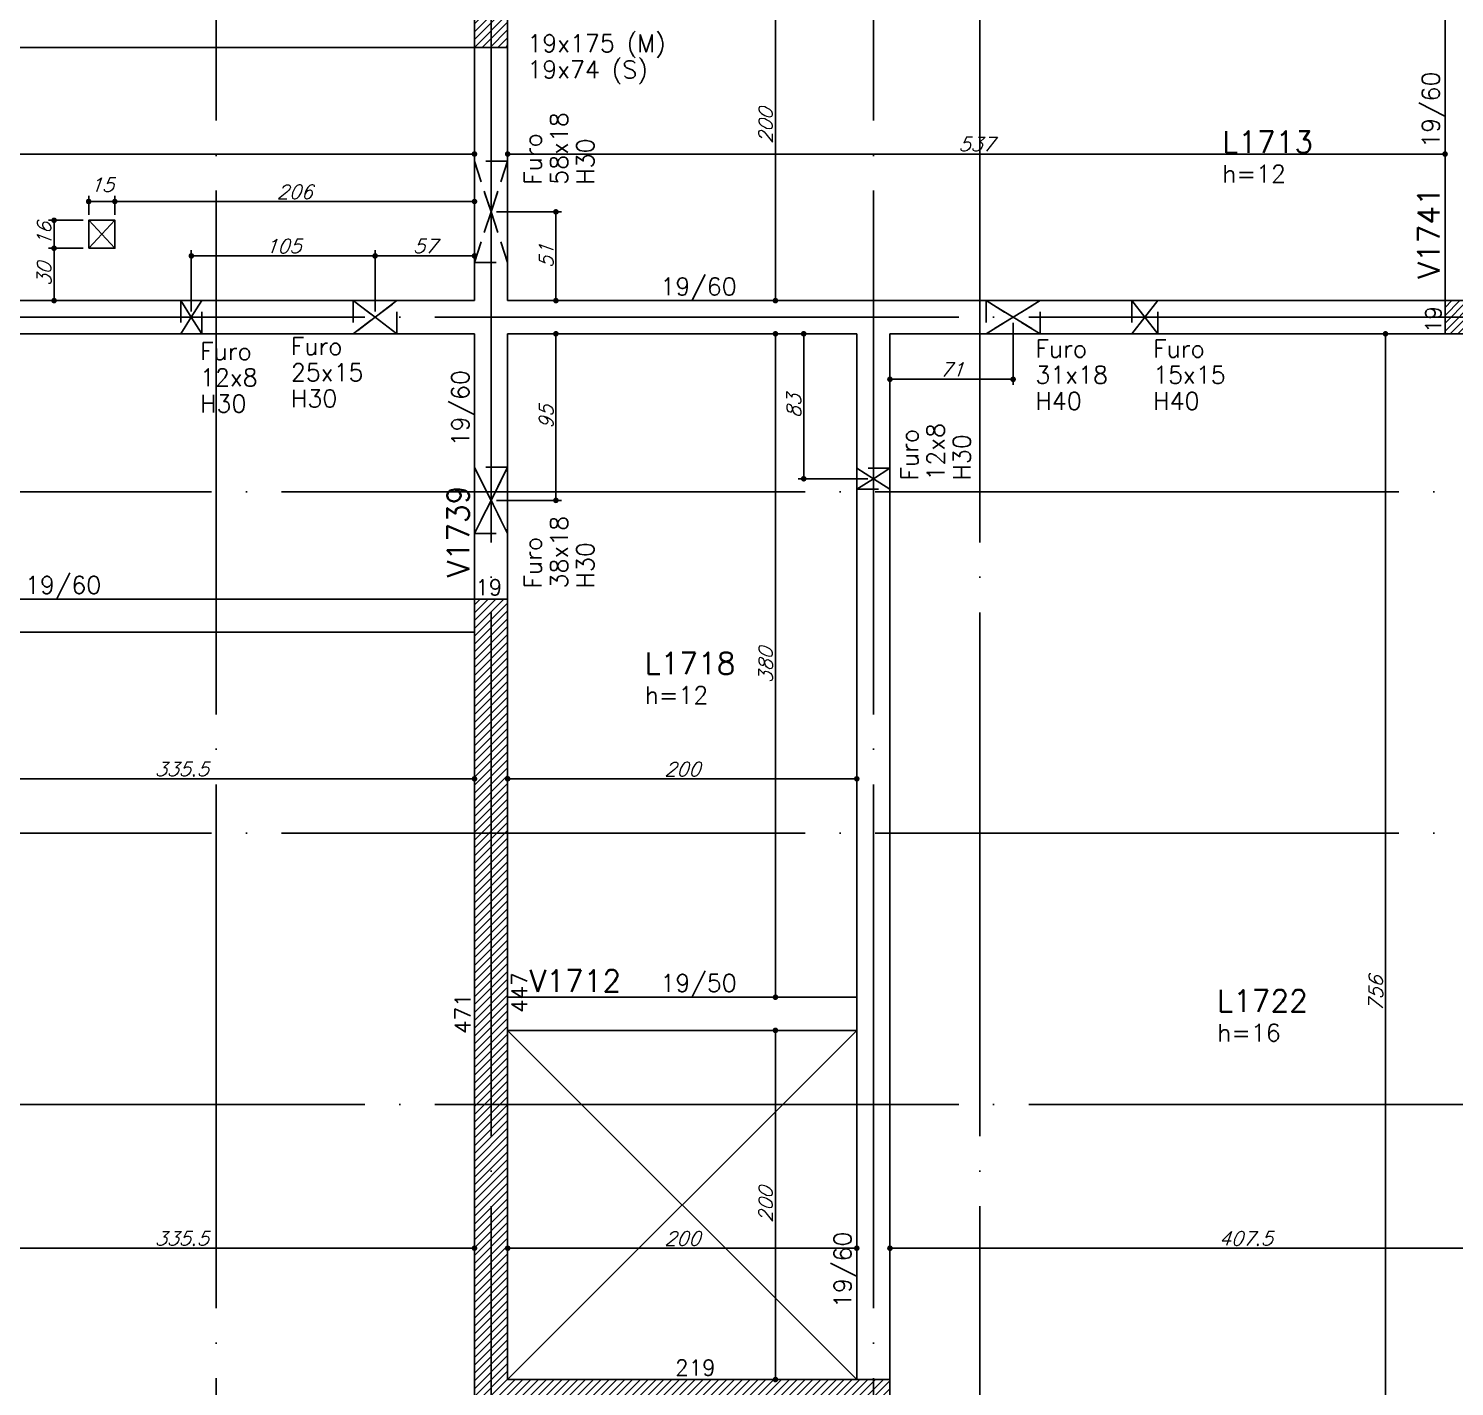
# Model space of a CAD drawing. Header units: millimetres. Extents: x -2368 to 4502, y -2283 to 2217.
# Drawn here: x 1021 to 1837, y 43 to 820 of the extents above; entities that cross this region are included whole.
import ezdxf
from ezdxf.enums import TextEntityAlignment as Align

# ---------------------------------------------------------------- set-up
doc = ezdxf.new("R2010")
doc.units = ezdxf.units.MM
doc.header["$LTSCALE"] = 50
doc.linetypes.add('EIXO', pattern=[6.8, 6, -0.4, 0, -0.4])
doc.linetypes.add('HIDDEN', pattern=[0.375, 0.25, -0.125])
for name, color, linetype in [('F-COTAS', 106, 'Continuous'), ('F-COTAS-FUROS', 50, 'Continuous'), ('F-COTAS-FUROS VIGA', 50, 'Continuous'), ('F-EIXO', 12, 'EIXO'), ('F-FURO-PAREDE', 2, 'HIDDEN'), ('F-FURO-PAREDE-TEXTOS', 2, 'Continuous'), ('F-LAJES-DIM', 2, 'Continuous'), ('F-LAJES-NOME', 4, 'Continuous'), ('F-PILARES-DIM', 172, 'Continuous'), ('F-PILARES-HACH', 174, 'Continuous'), ('F-PILARES-S', 170, 'Continuous'), ('F-PILARES-V', 170, 'Continuous'), ('F-TEXTO', 6, 'Continuous'), ('F-VIGAS', 3, 'Continuous'), ('F-VIGAS-DIM', 2, 'Continuous'), ('F-VIGAS-NOME', 4, 'Continuous'), ('F-VÃO', 1, 'Continuous')]:
    doc.layers.add(name, color=color, linetype=linetype)
doc.styles.add('CP-TEXT-INCL', font='romans.shx', dxfattribs={"oblique": 20})
doc.styles.add('MCP', font='romans.shx')
doc.styles.add('ROMANS', font='romans.shx')
doc.styles.get("Standard").update_dxf_attribs({"font": 'romans.shx'})
doc.dimstyles.new('CP-COTAS-50', dxfattribs={"dimscale": 0.64, "dimtxt": 12.5, "dimasz": 5, "dimexe": 5, "dimexo": 5, "dimgap": 2.5, "dimtad": 1, "dimdec": 1, "dimdsep": 46, "dimtxsty": 'CP-TEXT-INCL', "dimblk1": 'DOT', "dimblk2": 'DOT', "dimsah": 1, "dimcen": 9, "dimclrd": 256, "dimclre": 256, "dimclrt": 256, "dimadec": 0, "dimazin": 0, "dimtfac": 1, "dimtdec": 1, "dimtmove": 2, "dimatfit": 3, "dimldrblk": 'DOT', "dimfxl": 0, "dimtolj": 1, "dimarcsym": 0})
pattern_1 = [(45, (0, 10000), (-2.245064, 2.245064), [])]

# ---------------------------------------------------------------- blocks, each defined once
blk = doc.blocks.new('*U13')
at = {"layer": 'F-EIXO'}
blk.add_line((0, 0), (4857.5, 0), dxfattribs=at)
at = {"layer": 'F-TEXTO', "style": 'ROMANS'}
blk.add_attdef('EIXO', text='', height=17.5, dxfattribs=at).set_placement((-28.21, 0), align=Align.MIDDLE_CENTER)
blk = doc.blocks.new('*U14')
at = {"layer": 'F-EIXO'}
blk.add_line((0, 0), (4945.5, 0), dxfattribs=at)
at = {"layer": 'F-TEXTO', "style": 'ROMANS'}
blk.add_attdef('EIXO', text='', height=17.5, dxfattribs=at).set_placement((-28.21, 0), align=Align.MIDDLE_CENTER)
blk = doc.blocks.new('*U19')
at = {"layer": 'F-EIXO'}
blk.add_line((0, 0), (0, -2827.07), dxfattribs=at)
at = {"layer": 'F-TEXTO', "style": 'ROMANS'}
blk.add_attdef('EIXO', text='', height=17.5, rotation=360, dxfattribs=at).set_placement((0, 28.21), align=Align.MIDDLE_CENTER)
blk = doc.blocks.new('*U15')
at = {"layer": 'F-EIXO'}
blk.add_line((0, 0), (0, -2479.78), dxfattribs=at)
at = {"layer": 'F-TEXTO', "style": 'ROMANS'}
blk.add_attdef('EIXO', text='', height=17.5, rotation=360, dxfattribs=at).set_placement((0, 28.21), align=Align.MIDDLE_CENTER)
blk = doc.blocks.new('*U21')
at = {"layer": 'F-EIXO'}
blk.add_line((0, 0), (0, -2728.58), dxfattribs=at)
at = {"layer": 'F-TEXTO', "style": 'ROMANS'}
blk.add_attdef('EIXO', text='', height=17.5, rotation=360, dxfattribs=at).set_placement((0, 28.21), align=Align.MIDDLE_CENTER)
blk = doc.blocks.new('_DOT')
at = {"color": 0, "linetype": 'ByBlock'}
blk.add_line((-0.5, 0), (-1, 0), dxfattribs=at)
at = {"color": 0, "linetype": 'ByBlock', "const_width": 0.5}
blk.add_lwpolyline([(-0.25, 0, 1), (0.25, 0, 1)], format="xyb", close=True, dxfattribs=at)
blk = doc.blocks.new('*D40')
at = {"layer": 'DEFPOINTS', "color": 0, "transparency": 16777216}
for p in [(940.5, 121.73), (1276, 121.73), (1276, 121.73)]:
    blk.add_point(p, dxfattribs=at)
at = {"layer": 'F-COTAS', "lineweight": -2, "transparency": 16777216}
blk.add_line((943.7, 121.73), (1272.8, 121.73), dxfattribs=at)
at = {"layer": 'F-COTAS', "lineweight": -2, "transparency": 16777216, "xscale": 3.2, "yscale": 3.2, "zscale": 3.2, "rotation": 180}
blk.add_blockref('_DOT', (940.5, 121.73), dxfattribs=at)
at = {"layer": 'F-COTAS', "lineweight": -2, "transparency": 16777216, "xscale": 3.2, "yscale": 3.2, "zscale": 3.2}
blk.add_blockref('_DOT', (1276, 121.73), dxfattribs=at)
at = {"layer": 'F-COTAS', "transparency": 16777216, "insert": (1108.25, 127.33), "char_height": 8, "attachment_point": 5, "style": 'CP-TEXT-INCL'}
blk.add_mtext('\\A1;335.5', dxfattribs=at)
blk = doc.blocks.new('*D41')
at = {"layer": 'DEFPOINTS', "color": 0, "transparency": 16777216}
for p in [(1295, 121.73), (1495, 121.73), (1495, 121.73)]:
    blk.add_point(p, dxfattribs=at)
at = {"layer": 'F-COTAS', "lineweight": -2, "transparency": 16777216}
blk.add_line((1298.2, 121.73), (1491.8, 121.73), dxfattribs=at)
at = {"layer": 'F-COTAS', "lineweight": -2, "transparency": 16777216, "xscale": 3.2, "yscale": 3.2, "zscale": 3.2, "rotation": 180}
blk.add_blockref('_DOT', (1295, 121.73), dxfattribs=at)
at = {"layer": 'F-COTAS', "lineweight": -2, "transparency": 16777216, "xscale": 3.2, "yscale": 3.2, "zscale": 3.2}
blk.add_blockref('_DOT', (1495, 121.73), dxfattribs=at)
at = {"layer": 'F-COTAS', "transparency": 16777216, "insert": (1395, 127.33), "char_height": 8, "attachment_point": 5, "style": 'CP-TEXT-INCL'}
blk.add_mtext('\\A1;200', dxfattribs=at)
blk = doc.blocks.new('*D42')
at = {"layer": 'DEFPOINTS', "color": 0, "transparency": 16777216}
for p in [(1514, 121.73), (1921.5, 121.73), (1921.5, 121.73)]:
    blk.add_point(p, dxfattribs=at)
at = {"layer": 'F-COTAS', "lineweight": -2, "transparency": 16777216}
blk.add_line((1517.2, 121.73), (1918.3, 121.73), dxfattribs=at)
at = {"layer": 'F-COTAS', "lineweight": -2, "transparency": 16777216, "xscale": 3.2, "yscale": 3.2, "zscale": 3.2, "rotation": 180}
blk.add_blockref('_DOT', (1514, 121.73), dxfattribs=at)
at = {"layer": 'F-COTAS', "lineweight": -2, "transparency": 16777216, "xscale": 3.2, "yscale": 3.2, "zscale": 3.2}
blk.add_blockref('_DOT', (1921.5, 121.73), dxfattribs=at)
at = {"layer": 'F-COTAS', "transparency": 16777216, "insert": (1717.75, 127.33), "char_height": 8, "attachment_point": 5, "style": 'CP-TEXT-INCL'}
blk.add_mtext('\\A1;407.5', dxfattribs=at)
blk = doc.blocks.new('*D52')
at = {"layer": 'DEFPOINTS', "color": 0, "transparency": 16777216}
for p in [(940.5, 390.6), (1276, 390.6), (1276, 390.6)]:
    blk.add_point(p, dxfattribs=at)
at = {"layer": 'F-COTAS', "lineweight": -2, "transparency": 16777216}
blk.add_line((943.7, 390.6), (1272.8, 390.6), dxfattribs=at)
at = {"layer": 'F-COTAS', "lineweight": -2, "transparency": 16777216, "xscale": 3.2, "yscale": 3.2, "zscale": 3.2, "rotation": 180}
blk.add_blockref('_DOT', (940.5, 390.6), dxfattribs=at)
at = {"layer": 'F-COTAS', "lineweight": -2, "transparency": 16777216, "xscale": 3.2, "yscale": 3.2, "zscale": 3.2}
blk.add_blockref('_DOT', (1276, 390.6), dxfattribs=at)
at = {"layer": 'F-COTAS', "transparency": 16777216, "insert": (1108.25, 396.2), "char_height": 8, "attachment_point": 5, "style": 'CP-TEXT-INCL'}
blk.add_mtext('\\A1;335.5', dxfattribs=at)
blk = doc.blocks.new('*D53')
at = {"layer": 'DEFPOINTS', "color": 0, "transparency": 16777216}
for p in [(1295, 390.6), (1495, 390.6), (1495, 390.6)]:
    blk.add_point(p, dxfattribs=at)
at = {"layer": 'F-COTAS', "lineweight": -2, "transparency": 16777216}
blk.add_line((1298.2, 390.6), (1491.8, 390.6), dxfattribs=at)
at = {"layer": 'F-COTAS', "lineweight": -2, "transparency": 16777216, "xscale": 3.2, "yscale": 3.2, "zscale": 3.2, "rotation": 180}
blk.add_blockref('_DOT', (1295, 390.6), dxfattribs=at)
at = {"layer": 'F-COTAS', "lineweight": -2, "transparency": 16777216, "xscale": 3.2, "yscale": 3.2, "zscale": 3.2}
blk.add_blockref('_DOT', (1495, 390.6), dxfattribs=at)
at = {"layer": 'F-COTAS', "transparency": 16777216, "insert": (1395, 396.2), "char_height": 8, "attachment_point": 5, "style": 'CP-TEXT-INCL'}
blk.add_mtext('\\A1;200', dxfattribs=at)
blk = doc.blocks.new('*D62')
at = {"layer": 'DEFPOINTS', "color": 0, "transparency": 16777216}
for p in [(615, 748.47), (1276, 748.47), (1276, 748.47)]:
    blk.add_point(p, dxfattribs=at)
at = {"layer": 'F-COTAS', "lineweight": -2, "transparency": 16777216}
blk.add_line((618.2, 748.47), (1272.8, 748.47), dxfattribs=at)
at = {"layer": 'F-COTAS', "lineweight": -2, "transparency": 16777216, "xscale": 3.2, "yscale": 3.2, "zscale": 3.2, "rotation": 180}
blk.add_blockref('_DOT', (615, 748.47), dxfattribs=at)
at = {"layer": 'F-COTAS', "lineweight": -2, "transparency": 16777216, "xscale": 3.2, "yscale": 3.2, "zscale": 3.2}
blk.add_blockref('_DOT', (1276, 748.47), dxfattribs=at)
at = {"layer": 'F-COTAS', "transparency": 16777216, "insert": (945.5, 754.07), "char_height": 8, "attachment_point": 5, "style": 'CP-TEXT-INCL'}
blk.add_mtext('\\A1;661', dxfattribs=at)
blk = doc.blocks.new('*D63')
at = {"layer": 'DEFPOINTS', "color": 0, "transparency": 16777216}
for p in [(1295, 748.47), (1832, 748.47), (1832, 748.47)]:
    blk.add_point(p, dxfattribs=at)
at = {"layer": 'F-COTAS', "lineweight": -2, "transparency": 16777216}
blk.add_line((1298.2, 748.47), (1828.8, 748.47), dxfattribs=at)
at = {"layer": 'F-COTAS', "lineweight": -2, "transparency": 16777216, "xscale": 3.2, "yscale": 3.2, "zscale": 3.2, "rotation": 180}
blk.add_blockref('_DOT', (1295, 748.47), dxfattribs=at)
at = {"layer": 'F-COTAS', "lineweight": -2, "transparency": 16777216, "xscale": 3.2, "yscale": 3.2, "zscale": 3.2}
blk.add_blockref('_DOT', (1832, 748.47), dxfattribs=at)
at = {"layer": 'F-COTAS', "transparency": 16777216, "insert": (1563.5, 754.07), "char_height": 8, "attachment_point": 5, "style": 'CP-TEXT-INCL'}
blk.add_mtext('\\A1;537', dxfattribs=at)
blk = doc.blocks.new('*D112')
at = {"layer": 'DEFPOINTS', "color": 0, "transparency": 16777216}
for p in [(1448.41, 864.5), (1448.41, 664.5), (1448.41, 664.5)]:
    blk.add_point(p, dxfattribs=at)
at = {"layer": 'F-COTAS', "lineweight": -2, "transparency": 16777216}
blk.add_line((1448.41, 861.3), (1448.41, 667.7), dxfattribs=at)
at = {"layer": 'F-COTAS', "lineweight": -2, "transparency": 16777216, "xscale": 3.2, "yscale": 3.2, "zscale": 3.2}
for p, rotation in [((1448.41, 864.5), 90), ((1448.41, 664.5), 270)]:
    blk.add_blockref('_DOT', p, dxfattribs=dict(at, rotation=rotation))
at = {"layer": 'F-COTAS', "transparency": 16777216, "insert": (1442.81, 764.5), "char_height": 8, "attachment_point": 5, "rotation": 90, "style": 'CP-TEXT-INCL'}
blk.add_mtext('\\A1;200', dxfattribs=at)
blk = doc.blocks.new('*D113')
at = {"layer": 'DEFPOINTS', "color": 0, "transparency": 16777216}
for p in [(1448.41, 645.5), (1448.41, 265.5), (1448.41, 265.5)]:
    blk.add_point(p, dxfattribs=at)
at = {"layer": 'F-COTAS', "lineweight": -2, "transparency": 16777216}
blk.add_line((1448.41, 642.3), (1448.41, 268.7), dxfattribs=at)
at = {"layer": 'F-COTAS', "lineweight": -2, "transparency": 16777216, "xscale": 3.2, "yscale": 3.2, "zscale": 3.2}
for p, rotation in [((1448.41, 645.5), 90), ((1448.41, 265.5), 270)]:
    blk.add_blockref('_DOT', p, dxfattribs=dict(at, rotation=rotation))
at = {"layer": 'F-COTAS', "transparency": 16777216, "insert": (1442.81, 455.5), "char_height": 8, "attachment_point": 5, "rotation": 90, "style": 'CP-TEXT-INCL'}
blk.add_mtext('\\A1;380', dxfattribs=at)
blk = doc.blocks.new('*D114')
at = {"layer": 'DEFPOINTS', "color": 0, "transparency": 16777216}
for p in [(1448.41, 246.5), (1448.41, 46.5), (1448.41, 46.5)]:
    blk.add_point(p, dxfattribs=at)
at = {"layer": 'F-COTAS', "lineweight": -2, "transparency": 16777216}
blk.add_line((1448.41, 243.3), (1448.41, 49.7), dxfattribs=at)
at = {"layer": 'F-COTAS', "lineweight": -2, "transparency": 16777216, "xscale": 3.2, "yscale": 3.2, "zscale": 3.2}
for p, rotation in [((1448.41, 246.5), 90), ((1448.41, 46.5), 270)]:
    blk.add_blockref('_DOT', p, dxfattribs=dict(at, rotation=rotation))
at = {"layer": 'F-COTAS', "transparency": 16777216, "insert": (1442.81, 146.5), "char_height": 8, "attachment_point": 5, "rotation": 90, "style": 'CP-TEXT-INCL'}
blk.add_mtext('\\A1;200', dxfattribs=at)
blk = doc.blocks.new('*U360')
at = {"layer": 'F-VÃO'}
for p, q in [((0, 0), (15, 16)), ((0, 16), (15, 0))]:
    blk.add_line(p, q, dxfattribs=at)
at = {"layer": 'F-VÃO', "color": 3}
blk.add_lwpolyline([(0, 0), (15, 0), (15, 16), (0, 16)], close=True, dxfattribs=at)
blk = doc.blocks.new('*D314')
at = {"layer": 'DEFPOINTS', "color": 0, "transparency": 16777216}
for p in [(1055, 694.5), (1035.17, 664.5), (1041.03, 664.5)]:
    blk.add_point(p, dxfattribs=at)
at = {"layer": 'F-COTAS-FUROS', "lineweight": -2, "transparency": 16777216}
for p, q in [((1051.8, 694.5), (1031.97, 694.5)), ((1035.17, 691.3), (1035.17, 667.7)), ((1037.83, 664.5), (1031.97, 664.5))]:
    blk.add_line(p, q, dxfattribs=at)
at = {"layer": 'F-COTAS-FUROS', "lineweight": -2, "transparency": 16777216, "xscale": 3.2, "yscale": 3.2, "zscale": 3.2}
for p, rotation in [((1035.17, 694.5), 90), ((1035.17, 664.5), 270)]:
    blk.add_blockref('_DOT', p, dxfattribs=dict(at, rotation=rotation))
at = {"layer": 'F-COTAS-FUROS', "transparency": 16777216, "insert": (1029.57, 679.5), "char_height": 8, "attachment_point": 5, "rotation": 90, "style": 'CP-TEXT-INCL'}
blk.add_mtext('\\A1;30', dxfattribs=at)
blk = doc.blocks.new('*D315')
at = {"layer": 'DEFPOINTS', "color": 0, "transparency": 16777216}
for p in [(1070, 721.28), (1055, 710.5), (1070, 710.5)]:
    blk.add_point(p, dxfattribs=at)
at = {"layer": 'F-COTAS-FUROS', "lineweight": -2, "transparency": 16777216}
for p, q in [((1055, 713.7), (1055, 724.48)), ((1058.2, 721.28), (1066.8, 721.28)), ((1070, 713.7), (1070, 724.48))]:
    blk.add_line(p, q, dxfattribs=at)
at = {"layer": 'F-COTAS-FUROS', "lineweight": -2, "transparency": 16777216, "xscale": 3.2, "yscale": 3.2, "zscale": 3.2, "rotation": 180}
blk.add_blockref('_DOT', (1055, 721.28), dxfattribs=at)
at = {"layer": 'F-COTAS-FUROS', "lineweight": -2, "transparency": 16777216, "xscale": 3.2, "yscale": 3.2, "zscale": 3.2}
blk.add_blockref('_DOT', (1070, 721.28), dxfattribs=at)
at = {"layer": 'F-COTAS-FUROS', "transparency": 16777216, "insert": (1062.5, 730.88), "char_height": 8, "attachment_point": 5, "style": 'CP-TEXT-INCL'}
blk.add_mtext('\\A1;15', dxfattribs=at)
blk = doc.blocks.new('*D316')
at = {"layer": 'DEFPOINTS', "color": 0, "transparency": 16777216}
for p in [(1276, 721.28), (1070, 710.5), (1276, 710.5)]:
    blk.add_point(p, dxfattribs=at)
at = {"layer": 'F-COTAS-FUROS', "lineweight": -2, "transparency": 16777216}
for p, q in [((1070, 713.7), (1070, 724.48)), ((1073.2, 721.28), (1272.8, 721.28)), ((1276, 713.7), (1276, 724.48))]:
    blk.add_line(p, q, dxfattribs=at)
at = {"layer": 'F-COTAS-FUROS', "lineweight": -2, "transparency": 16777216, "xscale": 3.2, "yscale": 3.2, "zscale": 3.2, "rotation": 180}
blk.add_blockref('_DOT', (1070, 721.28), dxfattribs=at)
at = {"layer": 'F-COTAS-FUROS', "lineweight": -2, "transparency": 16777216, "xscale": 3.2, "yscale": 3.2, "zscale": 3.2}
blk.add_blockref('_DOT', (1276, 721.28), dxfattribs=at)
at = {"layer": 'F-COTAS-FUROS', "transparency": 16777216, "insert": (1173, 726.88), "char_height": 8, "attachment_point": 5, "style": 'CP-TEXT-INCL'}
blk.add_mtext('\\A1;206', dxfattribs=at)
blk = doc.blocks.new('*D372')
at = {"layer": 'DEFPOINTS', "color": 0, "transparency": 16777216}
for p in [(1035.17, 710.5), (1055, 710.5), (1055, 694.5)]:
    blk.add_point(p, dxfattribs=at)
at = {"layer": 'F-COTAS-FUROS', "lineweight": -2, "transparency": 16777216}
for p, q in [((1051.8, 710.5), (1031.97, 710.5)), ((1035.17, 697.7), (1035.17, 707.3)), ((1051.8, 694.5), (1031.97, 694.5))]:
    blk.add_line(p, q, dxfattribs=at)
at = {"layer": 'F-COTAS-FUROS', "lineweight": -2, "transparency": 16777216, "xscale": 3.2, "yscale": 3.2, "zscale": 3.2}
for p, rotation in [((1035.17, 710.5), 90), ((1035.17, 694.5), 270)]:
    blk.add_blockref('_DOT', p, dxfattribs=dict(at, rotation=rotation))
at = {"layer": 'F-COTAS-FUROS', "transparency": 16777216, "insert": (1029.57, 702.5), "char_height": 8, "attachment_point": 5, "rotation": 90, "style": 'CP-TEXT-INCL'}
blk.add_mtext('\\A1;16', dxfattribs=at)
blk = doc.blocks.new('*D392')
at = {"layer": 'DEFPOINTS', "color": 0, "transparency": 16777216}
for p in [(1797.89, 645.5), (1797.89, 645.5), (1797.89, -110.5)]:
    blk.add_point(p, dxfattribs=at)
at = {"layer": 'F-COTAS', "lineweight": -2, "transparency": 16777216}
blk.add_line((1797.89, -107.3), (1797.89, 642.3), dxfattribs=at)
at = {"layer": 'F-COTAS', "lineweight": -2, "transparency": 16777216, "xscale": 3.2, "yscale": 3.2, "zscale": 3.2}
for p, rotation in [((1797.89, 645.5), 90), ((1797.89, -110.5), 270)]:
    blk.add_blockref('_DOT', p, dxfattribs=dict(at, rotation=rotation))
at = {"layer": 'F-COTAS', "transparency": 16777216, "insert": (1792.29, 267.5), "char_height": 8, "attachment_point": 5, "rotation": 90, "style": 'CP-TEXT-INCL'}
blk.add_mtext('\\A1;756', dxfattribs=at)
blk = doc.blocks.new('*D415')
at = {"layer": 'DEFPOINTS', "color": 0, "linetype": 'Continuous', "transparency": 16777216}
for p in [(1584.55, 655), (1514, 627.23), (1584.55, 619.42)]:
    blk.add_point(p, dxfattribs=at)
at = {"layer": 'F-COTAS-FUROS VIGA', "linetype": 'Continuous', "lineweight": -2, "transparency": 16777216}
for p, q in [((1584.55, 651.8), (1584.55, 616.22)), ((1514, 624.03), (1514, 616.22)), ((1517.2, 619.42), (1581.35, 619.42))]:
    blk.add_line(p, q, dxfattribs=at)
at = {"layer": 'F-COTAS-FUROS VIGA', "linetype": 'Continuous', "lineweight": -2, "transparency": 16777216, "xscale": 3.2, "yscale": 3.2, "zscale": 3.2, "rotation": 180}
blk.add_blockref('_DOT', (1514, 619.42), dxfattribs=at)
at = {"layer": 'F-COTAS-FUROS VIGA', "linetype": 'Continuous', "lineweight": -2, "transparency": 16777216, "xscale": 3.2, "yscale": 3.2, "zscale": 3.2}
blk.add_blockref('_DOT', (1584.55, 619.42), dxfattribs=at)
at = {"layer": 'F-COTAS-FUROS VIGA', "linetype": 'Continuous', "transparency": 16777216, "insert": (1549.28, 625.02), "char_height": 8, "attachment_point": 5, "style": 'CP-TEXT-INCL'}
blk.add_mtext('\\A1;71', dxfattribs=at)
blk = doc.blocks.new('*D416')
at = {"layer": 'DEFPOINTS', "color": 0, "linetype": 'Continuous', "transparency": 16777216}
for p in [(1464.6, 645.5), (1480.24, 645.5), (1504.5, 562.47)]:
    blk.add_point(p, dxfattribs=at)
at = {"layer": 'F-COTAS-FUROS VIGA', "linetype": 'Continuous', "lineweight": -2, "transparency": 16777216}
for p, q in [((1477.04, 645.5), (1461.4, 645.5)), ((1464.6, 565.67), (1464.6, 642.3)), ((1501.3, 562.47), (1461.4, 562.47))]:
    blk.add_line(p, q, dxfattribs=at)
at = {"layer": 'F-COTAS-FUROS VIGA', "linetype": 'Continuous', "lineweight": -2, "transparency": 16777216, "xscale": 3.2, "yscale": 3.2, "zscale": 3.2}
for p, rotation in [((1464.6, 645.5), 90), ((1464.6, 562.47), 270)]:
    blk.add_blockref('_DOT', p, dxfattribs=dict(at, rotation=rotation))
at = {"layer": 'F-COTAS-FUROS VIGA', "linetype": 'Continuous', "transparency": 16777216, "insert": (1459, 603.98), "char_height": 8, "attachment_point": 5, "rotation": 90, "style": 'CP-TEXT-INCL'}
blk.add_mtext('\\A1;83', dxfattribs=at)
blk = doc.blocks.new('*D417')
at = {"layer": 'DEFPOINTS', "color": 0, "linetype": 'Continuous', "transparency": 16777216}
for p in [(1315.41, 645.5), (1322.65, 645.5), (1285.5, 550.08)]:
    blk.add_point(p, dxfattribs=at)
at = {"layer": 'F-COTAS-FUROS VIGA', "linetype": 'Continuous', "lineweight": -2, "transparency": 16777216}
for p, q in [((1318.61, 645.5), (1325.85, 645.5)), ((1322.65, 553.28), (1322.65, 642.3)), ((1288.7, 550.08), (1325.85, 550.08))]:
    blk.add_line(p, q, dxfattribs=at)
at = {"layer": 'F-COTAS-FUROS VIGA', "linetype": 'Continuous', "lineweight": -2, "transparency": 16777216, "xscale": 3.2, "yscale": 3.2, "zscale": 3.2}
for p, rotation in [((1322.65, 645.5), 90), ((1322.65, 550.08), 270)]:
    blk.add_blockref('_DOT', p, dxfattribs=dict(at, rotation=rotation))
at = {"layer": 'F-COTAS-FUROS VIGA', "linetype": 'Continuous', "transparency": 16777216, "insert": (1317.05, 597.79), "char_height": 8, "attachment_point": 5, "rotation": 90, "style": 'CP-TEXT-INCL'}
blk.add_mtext('\\A1;95', dxfattribs=at)
blk = doc.blocks.new('*D418')
at = {"layer": 'DEFPOINTS', "color": 0, "linetype": 'Continuous', "transparency": 16777216}
for p in [(1285.5, 715.34), (1308.98, 664.5), (1322.65, 664.5)]:
    blk.add_point(p, dxfattribs=at)
at = {"layer": 'F-COTAS-FUROS VIGA', "linetype": 'Continuous', "lineweight": -2, "transparency": 16777216}
for p, q in [((1288.7, 715.34), (1325.85, 715.34)), ((1322.65, 712.14), (1322.65, 667.7)), ((1312.18, 664.5), (1325.85, 664.5))]:
    blk.add_line(p, q, dxfattribs=at)
at = {"layer": 'F-COTAS-FUROS VIGA', "linetype": 'Continuous', "lineweight": -2, "transparency": 16777216, "xscale": 3.2, "yscale": 3.2, "zscale": 3.2}
for p, rotation in [((1322.65, 715.34), 90), ((1322.65, 664.5), 270)]:
    blk.add_blockref('_DOT', p, dxfattribs=dict(at, rotation=rotation))
at = {"layer": 'F-COTAS-FUROS VIGA', "linetype": 'Continuous', "transparency": 16777216, "insert": (1317.05, 689.92), "char_height": 8, "attachment_point": 5, "rotation": 90, "style": 'CP-TEXT-INCL'}
blk.add_mtext('\\A1;51', dxfattribs=at)
blk = doc.blocks.new('*D419')
at = {"layer": 'DEFPOINTS', "color": 0, "linetype": 'Continuous', "transparency": 16777216}
for p in [(1219.07, 690.12), (1113.8, 655), (1219.07, 655)]:
    blk.add_point(p, dxfattribs=at)
at = {"layer": 'F-COTAS-FUROS VIGA', "linetype": 'Continuous', "lineweight": -2, "transparency": 16777216}
for p, q in [((1113.8, 658.2), (1113.8, 693.32)), ((1117, 690.12), (1215.87, 690.12)), ((1219.07, 658.2), (1219.07, 693.32))]:
    blk.add_line(p, q, dxfattribs=at)
at = {"layer": 'F-COTAS-FUROS VIGA', "linetype": 'Continuous', "lineweight": -2, "transparency": 16777216, "xscale": 3.2, "yscale": 3.2, "zscale": 3.2, "rotation": 180}
blk.add_blockref('_DOT', (1113.8, 690.12), dxfattribs=at)
at = {"layer": 'F-COTAS-FUROS VIGA', "linetype": 'Continuous', "lineweight": -2, "transparency": 16777216, "xscale": 3.2, "yscale": 3.2, "zscale": 3.2}
blk.add_blockref('_DOT', (1219.07, 690.12), dxfattribs=at)
at = {"layer": 'F-COTAS-FUROS VIGA', "linetype": 'Continuous', "transparency": 16777216, "insert": (1166.43, 695.72), "char_height": 8, "attachment_point": 5, "style": 'CP-TEXT-INCL'}
blk.add_mtext('\\A1;105', dxfattribs=at)
blk = doc.blocks.new('*D420')
at = {"layer": 'DEFPOINTS', "color": 0, "linetype": 'Continuous', "transparency": 16777216}
for p in [(1276, 690.12), (1276, 679.52), (1219.07, 675.76)]:
    blk.add_point(p, dxfattribs=at)
at = {"layer": 'F-COTAS-FUROS VIGA', "linetype": 'Continuous', "lineweight": -2, "transparency": 16777216}
for p, q in [((1219.07, 678.96), (1219.07, 693.32)), ((1222.27, 690.12), (1272.8, 690.12)), ((1276, 682.72), (1276, 693.32))]:
    blk.add_line(p, q, dxfattribs=at)
at = {"layer": 'F-COTAS-FUROS VIGA', "linetype": 'Continuous', "lineweight": -2, "transparency": 16777216, "xscale": 3.2, "yscale": 3.2, "zscale": 3.2, "rotation": 180}
blk.add_blockref('_DOT', (1219.07, 690.12), dxfattribs=at)
at = {"layer": 'F-COTAS-FUROS VIGA', "linetype": 'Continuous', "lineweight": -2, "transparency": 16777216, "xscale": 3.2, "yscale": 3.2, "zscale": 3.2}
blk.add_blockref('_DOT', (1276, 690.12), dxfattribs=at)
at = {"layer": 'F-COTAS-FUROS VIGA', "linetype": 'Continuous', "transparency": 16777216, "insert": (1247.53, 695.72), "char_height": 8, "attachment_point": 5, "style": 'CP-TEXT-INCL'}
blk.add_mtext('\\A1;57', dxfattribs=at)

msp = doc.modelspace()

# ---------------------------------------------------------------- hatches: boundary and pattern name
at = {"layer": 'F-PILARES-HACH', "linetype": 'Continuous'}
h = msp.add_hatch(dxfattribs=at)
h.set_pattern_fill('ANSI31', color=256, style=0)
h.set_pattern_definition(pattern_1)
h.paths.add_polyline_path([(1276, 809.5), (1295, 809.5), (1295, 883.5), (1276, 883.5)], flags=16)
h = msp.add_hatch(dxfattribs=at)
h.set_pattern_fill('ANSI31', color=256, style=0)
h.set_pattern_definition(pattern_1)
h.paths.add_polyline_path([(2070, 645.5), (2070, 883.5), (1832, 883.5), (1832, 864.5), (2051, 864.5), (2051, 664.5), (1832, 664.5), (1832, 645.5)], flags=16)
h = msp.add_hatch(dxfattribs=at)
h.set_pattern_fill('ANSI31', color=256, style=0)
h.paths.add_polyline_path([(1276, 22.5), (1514, 22.5), (1514, 46.5), (1295, 46.5), (1295, 493.5), (1276, 493.5)], flags=16)

# ---------------------------------------------------------------- linework, layer by layer
at = {"layer": 'F-FURO-PAREDE'}
for points in [[(1285.5, 715.337), (1295, 686.337), (1295, 744.337), (1285.5, 715.337), (1295, 744.337), (1276, 744.337), (1285.5, 715.337), (1276, 744.337), (1276, 686.337), (1285.5, 715.337), (1276, 686.337), (1295, 686.337), (1285.5, 715.337)], [(1113.796, 655), (1107.796, 645.5), (1119.796, 645.5), (1113.796, 655), (1119.796, 645.5), (1119.796, 664.5), (1113.796, 655), (1119.796, 664.5), (1107.796, 664.5), (1113.796, 655), (1107.796, 664.5), (1107.796, 645.5), (1113.796, 655)], [(1219.068, 655), (1206.568, 645.5), (1231.568, 645.5), (1219.068, 655), (1231.568, 645.5), (1231.568, 664.5), (1219.068, 655), (1231.568, 664.5), (1206.568, 664.5), (1219.068, 655), (1206.568, 664.5), (1206.568, 645.5), (1219.068, 655)], [(1584.552, 655), (1569.052, 645.5), (1600.052, 645.5), (1584.552, 655), (1600.052, 645.5), (1600.052, 664.5), (1584.552, 655), (1600.052, 664.5), (1569.052, 664.5), (1584.552, 655), (1569.052, 664.5), (1569.052, 645.5), (1584.552, 655)], [(1660, 655), (1652.5, 645.5), (1667.5, 645.5), (1660, 655), (1667.5, 645.5), (1667.5, 664.5), (1660, 655), (1667.5, 664.5), (1652.5, 664.5), (1660, 655), (1652.5, 664.5), (1652.5, 645.5), (1660, 655)], [(1285.5, 550.084), (1295, 531.084), (1295, 569.084), (1285.5, 550.084), (1295, 569.084), (1276, 569.084), (1285.5, 550.084), (1276, 569.084), (1276, 531.084), (1285.5, 550.084), (1276, 531.084), (1295, 531.084), (1285.5, 550.084)], [(1504.5, 562.466), (1514, 556.466), (1514, 568.466), (1504.5, 562.466), (1514, 568.466), (1495, 568.466), (1504.5, 562.466), (1495, 568.466), (1495, 556.466), (1504.5, 562.466), (1495, 556.466), (1514, 556.466), (1504.5, 562.466)]]:
    msp.add_lwpolyline(points, dxfattribs=at)
at = {"layer": 'F-PILARES-S', "linetype": 'Continuous'}
for points in [[(2070, 645.5), (2070, 883.5), (1832, 883.5), (1832, 864.5), (2051, 864.5), (2051, 664.5), (1832, 664.5), (1832, 645.5), (2070, 645.5)], [(1276, 22.5), (1514, 22.5), (1514, 46.5), (1295, 46.5), (1295, 493.5), (1276, 493.5), (1276, 22.5)]]:
    msp.add_lwpolyline(points, dxfattribs=at)
at = {"layer": 'F-PILARES-V', "linetype": 'Continuous'}
msp.add_lwpolyline([(1276, 809.5), (1295, 809.5), (1295, 883.5), (1276, 883.5), (1276, 809.5)], dxfattribs=at)
at = {"layer": 'F-VIGAS'}
for points in [[(1832, 864.5), (1832, 664.5)], [(615, 809.5), (1118.5, 809.5)], [(1118.5, 809.5), (1276, 809.5)], [(1276, 809.5), (1276, 664.5)], [(1295, 664.5), (1295, 809.5)], [(1276, 664.5), (615, 664.5)], [(1504.5, 664.5), (1295, 664.5)], [(1832, 664.5), (1504.5, 664.5)], [(615, 645.5), (1276, 645.5)], [(1276, 645.5), (1276, 493.5)], [(1295, 645.5), (1495, 645.5)], [(1295, 493.5), (1295, 645.5)], [(1495, 645.5), (1495, 265.5)], [(1514, 645.5), (1832, 645.5)], [(1514, 256), (1514, 645.5)], [(1276, 493.5), (931, 493.5)], [(940.5, 474.5), (1276, 474.5)], [(1495, 265.5), (1295, 265.5)], [(1495, 246.5), (1495, 265.5)], [(1514, 46.5), (1514, 256)], [(1295, 246.5), (1495, 246.5)], [(1495, 246.5), (1495, 46.5)]]:
    msp.add_lwpolyline(points, dxfattribs=at)
at = {"layer": 'F-VÃO'}
for p, q in [((1295, 46.5), (1495, 246.5)), ((1295, 246.5), (1495, 46.5))]:
    msp.add_line(p, q, dxfattribs=at)

# ---------------------------------------------------------------- block references
at = {"layer": 'F-EIXO', "linetype": 'Continuous'}
for name, p in [('*U19', (1285.5, 1846.305)), ('*U19', (1565.5, 1846.305)), ('*U21', (1128, 1747.82)), ('*U15', (1504.5, 1747.82)), ('*U13', (-1807.517, 655)), ('*U14', (-1895.471, 555)), ('*U14', (-1895.471, 359.5)), ('*U13', (-1807.517, 204))]:
    msp.add_blockref(name, p, dxfattribs=at)
at = {"layer": 'F-VÃO'}
msp.add_blockref('*U360', (1055, 694.5), dxfattribs=at)

# ---------------------------------------------------------------- texts
at = {"layer": 'F-FURO-PAREDE-TEXTOS', "linetype": 'Continuous', "style": 'MCP'}
for s, p in [('58x18', (1329.476, 730.846)), ('Furo', (1314.476, 730.846)), ('H30', (1344.476, 730.846)), ('Furo', (1530.218, 561.399)), ('12x8', (1545.218, 561.399)), ('H30', (1560.218, 561.399)), ('38x18', (1329.476, 499.611)), ('Furo', (1314.476, 499.611)), ('H30', (1344.476, 499.611))]:
    msp.add_text(s, height=10, rotation=90, dxfattribs=at).set_placement(p)
for s, p in [('Furo', (1118.796, 630.5)), ('Furo', (1170.859, 633.426)), ('Furo', (1597.332, 631.977)), ('Furo', (1664.78, 631.977)), ('12x8', (1118.796, 615.5)), ('25x15', (1170.859, 618.426)), ('31x18', (1597.332, 616.977)), ('15x15', (1664.78, 616.977)), ('H30', (1170.859, 603.426)), ('H30', (1118.796, 600.5)), ('H40', (1597.332, 601.977)), ('H40', (1664.78, 601.977))]:
    msp.add_text(s, height=10, dxfattribs=at).set_placement(p)
at = {"layer": 'F-LAJES-DIM', "linetype": 'Continuous', "style": 'MCP'}
for s, p in [('h=12', (1704.415, 732.091)), ('h=12', (1373.517, 433.497)), ('h=16', (1701.45, 240.154))]:
    msp.add_text(s, height=10, dxfattribs=at).set_placement(p)
at = {"layer": 'F-LAJES-NOME', "linetype": 'Continuous', "style": 'MCP'}
for s, p in [('L1713', (1704.415, 749.091)), ('L1718', (1373.517, 450.497)), ('L1722', (1701.45, 257.154))]:
    msp.add_text(s, height=12.5, dxfattribs=at).set_placement(p)
at = {"layer": 'F-PILARES-DIM', "linetype": 'Continuous'}
for s, p in [('19x175 (M)', (1306.268, 806.907)), ('19x74 (S)', (1306.268, 791.907))]:
    msp.add_text(s, height=10, dxfattribs=at).set_placement(p)
at = {"layer": 'F-PILARES-DIM', "linetype": 'Continuous', "style": 'MCP'}
for s, p in [('19', (1829.75, 646)), ('447', (1306.25, 256.5)), ('471', (1273.75, 244.5))]:
    msp.add_text(s, height=9, rotation=90, dxfattribs=at).set_placement(p)
for s, p in [('19', (1276.5, 495.75)), ('219', (1391, 48.75))]:
    msp.add_text(s, height=9, dxfattribs=at).set_placement(p)
at = {"layer": 'F-VIGAS-DIM', "linetype": 'Continuous', "style": 'MCP'}
for p in [(1828.875, 752), (1272.875, 581), (1491.875, 87.5)]:
    msp.add_text('19/60', height=10, rotation=90, dxfattribs=at).set_placement(p)
for s, p in [('19/60', (1382.5, 667.625)), ('19/60', (1018.5, 496.625)), ('19/50', (1382.5, 268.625))]:
    msp.add_text(s, height=10, dxfattribs=at).set_placement(p)
at = {"layer": 'F-VIGAS-NOME', "linetype": 'Continuous', "style": 'MCP'}
for s, p in [('V1741', (1828.875, 677)), ('V1739', (1272.875, 506))]:
    msp.add_text(s, height=12.5, rotation=90, dxfattribs=at).set_placement(p)
msp.add_text('V1712', height=12.5, dxfattribs=at).set_placement((1307.5, 268.625))

# ---------------------------------------------------------------- dimensions: what is measured, and where the dimension line sits
at = {"layer": 'F-COTAS'}
for base, p1, p2, angle, picture, middle in [((1448.405, 664.5), (1448.405, 864.5), (1448.405, 664.5), 90, '*D112', (1442.805, 764.5)), ((1276, 748.473), (615, 748.473), (1276, 748.473), 180, '*D62', (945.5, 754.073)), ((1832, 748.473), (1295, 748.473), (1832, 748.473), 180, '*D63', (1563.5, 754.073)), ((1448.405, 265.5), (1448.405, 645.5), (1448.405, 265.5), 90, '*D113', (1442.805, 455.5)), ((1276, 390.596), (940.5, 390.596), (1276, 390.596), 180, '*D52', (1108.25, 396.196)), ((1495, 390.596), (1295, 390.596), (1495, 390.596), 180, '*D53', (1395, 396.196)), ((1448.405, 46.5), (1448.405, 246.5), (1448.405, 46.5), 90, '*D114', (1442.805, 146.5)), ((1276, 121.73), (940.5, 121.73), (1276, 121.73), 180, '*D40', (1108.25, 127.33)), ((1495, 121.73), (1295, 121.73), (1495, 121.73), 180, '*D41', (1395, 127.33)), ((1921.5, 121.73), (1514, 121.73), (1921.5, 121.73), 180, '*D42', (1717.75, 127.33))]:
    dim = msp.add_linear_dim(base=base, p1=p1, p2=p2, angle=angle, dimstyle='CP-COTAS-50', dxfattribs=at)
    dim.commit()
    dim.dimension.update_dxf_attribs({"geometry": picture, "text_midpoint": middle})
dim = msp.add_linear_dim(base=(1797.886, 645.5), p1=(1797.886, -110.5), p2=(1797.886, 645.5), angle=90, dimstyle='CP-COTAS-50', override={"dimfxl": 7.5}, dxfattribs=at)
dim.commit()
dim.dimension.update_dxf_attribs({"geometry": '*D392', "text_midpoint": (1792.286, 267.5)})
at = {"layer": 'F-COTAS-FUROS'}
for base, p1, p2, picture, middle in [((1070, 721.285), (1055, 710.5), (1070, 710.5), '*D315', (1062.5, 730.885)), ((1276, 721.285), (1070, 710.5), (1276, 710.5), '*D316', (1173, 726.885))]:
    dim = msp.add_linear_dim(base=base, p1=p1, p2=p2, dimstyle='CP-COTAS-50', override={"dimfxl": 7.5}, dxfattribs=at)
    dim.commit()
    dim.dimension.update_dxf_attribs({"geometry": picture, "text_midpoint": middle})
for base, p2, picture, middle in [((1035.174, 710.5), (1055, 710.5), '*D372', (1029.574, 702.5)), ((1035.174, 664.5), (1041.028, 664.5), '*D314', (1029.574, 679.5))]:
    dim = msp.add_linear_dim(base=base, p1=(1055, 694.5), p2=p2, angle=90, dimstyle='CP-COTAS-50', override={"dimfxl": 7.5}, dxfattribs=at)
    dim.commit()
    dim.dimension.update_dxf_attribs({"geometry": picture, "text_midpoint": middle})
at = {"layer": 'F-COTAS-FUROS VIGA', "linetype": 'Continuous'}
for base, p1, p2, picture, middle in [((1322.649, 664.5), (1285.5, 715.337), (1308.982, 664.5), '*D418', (1317.049, 689.918)), ((1322.649, 645.5), (1285.5, 550.084), (1315.408, 645.5), '*D417', (1317.049, 597.792)), ((1464.601, 645.5), (1504.5, 562.466), (1480.239, 645.5), '*D416', (1459.001, 603.983))]:
    dim = msp.add_linear_dim(base=base, p1=p1, p2=p2, angle=90, dimstyle='CP-COTAS-50', override={"dimdec": 0, "dimfxl": 7.5}, dxfattribs=at)
    dim.commit()
    dim.dimension.update_dxf_attribs({"geometry": picture, "text_midpoint": middle})
for base, p1, p2, picture, middle in [((1219.068, 690.115), (1113.796, 655), (1219.068, 655), '*D419', (1166.432, 695.715)), ((1276, 690.115), (1219.068, 675.758), (1276, 679.521), '*D420', (1247.534, 695.715)), ((1584.552, 619.421), (1514, 627.234), (1584.552, 655), '*D415', (1549.276, 625.021))]:
    dim = msp.add_linear_dim(base=base, p1=p1, p2=p2, dimstyle='CP-COTAS-50', override={"dimdec": 0, "dimfxl": 7.5}, dxfattribs=at)
    dim.commit()
    dim.dimension.update_dxf_attribs({"geometry": picture, "text_midpoint": middle})

doc.saveas('drawing.dxf')
